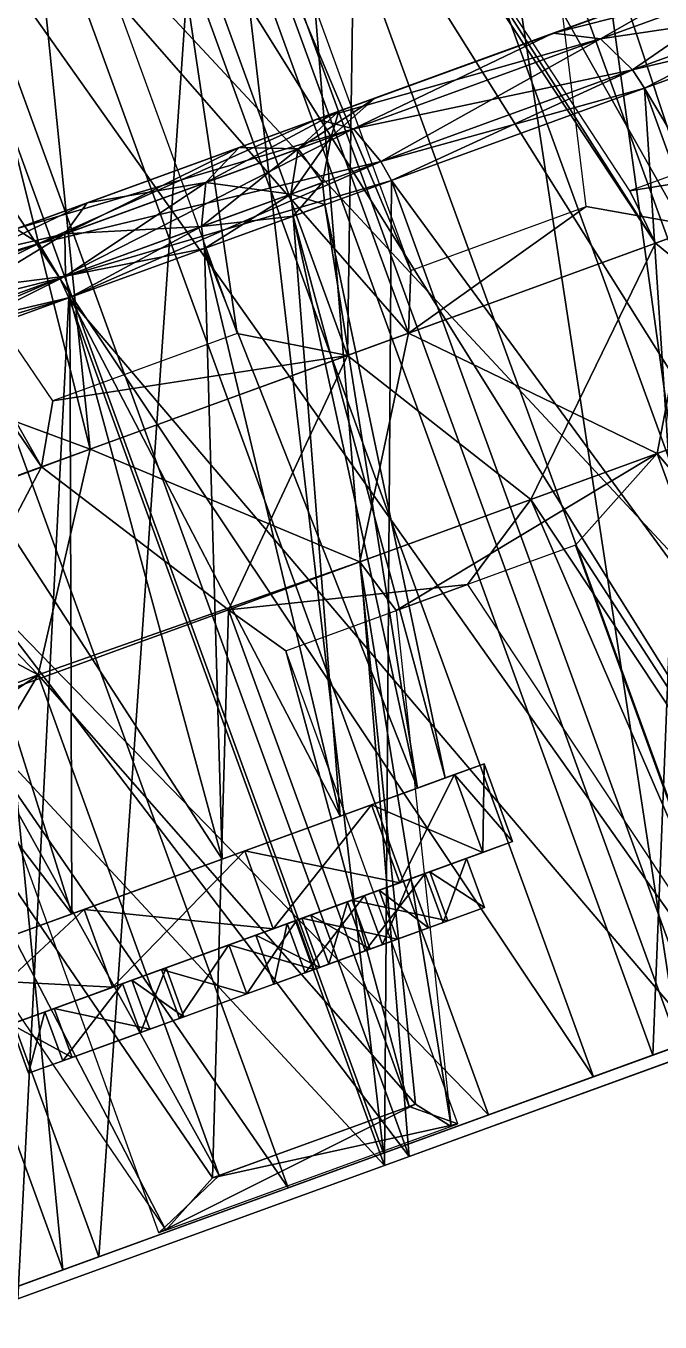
# Model space of a CAD drawing. Extents: x -226 to 261, y -163 to 113.
# Drawn here: x -99.11 to -79.97, y -139.92 to -100.81 of the extents above; entities that cross this region are included whole.
import ezdxf

# ---------------------------------------------------------------- set-up
doc = ezdxf.new("R2010")
doc.units = 0
doc.header["$MEASUREMENT"] = 0
doc.layers.get('0').update_dxf_attribs({"linetype": 'CONTINUOUS'})

msp = doc.modelspace()

# ---------------------------------------------------------------- linework, layer by layer
for points in [[(-82.9214, -90.288, -121.203), (-69.0666, -85.2453, -110.789), (-55.3858, -122.833, -110.789)], [(-113.16, -101.294, -100), (-148.847, -114.283, -72.5636), (-77.4725, -88.3048, -72.5636)], [(-135.35, -109.37, -27.7164), (-77.4725, -88.3048, -72.5636), (-148.847, -114.283, -72.5636)], [(-90.9695, -93.2173, -27.7164), (-77.4725, -88.3048, -72.5636), (-135.35, -109.37, -27.7164)], [(-90.9696, -93.2173, -92.2836), (-113.16, -101.294, -100), (-77.4725, -88.3048, -72.5636)], [(-77.4725, -88.3048, -47.4364), (-82.8229, -90.2522, -36.3859), (-69.0184, -128.18, -36.3859)], [(-82.8229, -90.2522, -83.6142), (-77.4725, -88.3048, -72.5636), (-63.668, -126.232, -72.5636)], [(-81.3761, -89.7256, -81.3539), (-63.5848, -125.817, -71.8722), (-77.2656, -88.2296, -71.8722)], [(-78.4721, -88.6686, -1.5309), (-93.8743, -94.2746, 6.0307), (-80.1935, -131.862, 6.0307)], [(-80.7435, -90.6227, -123.607), (-75.5674, -88.7388, -120.41), (-70.1123, -103.727, -120.41)], [(-78.4721, -88.6686, -1.5309), (-80.1935, -131.862, 6.0307), (-64.7913, -126.256, -1.5309)], [(-79.8901, -89.1848, -41.3851), (-71.8703, -128.833, -32.856), (-85.5511, -91.2452, -32.856)], [(-77.19, -89.3294, 2.0535), (-81.04, -89.6671, -0.3897), (-75.8439, -103.943, -0.3897)], [(-87.6526, -92.0101, -89.3804), (-67.6953, -127.313, -81.3539), (-81.3761, -89.7256, -81.3539)], [(-81.3761, -89.7256, -81.3539), (-67.6953, -127.313, -81.3539), (-63.5848, -125.817, -71.8722)], [(-98.8368, -96.0808, -127.446), (-82.9214, -90.288, -121.203), (-69.2406, -127.876, -121.203)], [(-90.9696, -93.2173, -92.2836), (-82.8229, -90.2522, -83.6142), (-69.0184, -128.18, -83.6141)], [(-82.8229, -90.2522, -36.3859), (-90.9695, -93.2173, -27.7164), (-77.1651, -131.145, -27.7164)], [(-82.9214, -90.288, -121.203), (-55.3858, -122.833, -110.789), (-69.2406, -127.876, -121.203)], [(-69.0184, -128.18, -36.3859), (-82.8229, -90.2522, -36.3859), (-77.1651, -131.145, -27.7164)], [(-69.0184, -128.18, -83.6141), (-82.8229, -90.2522, -83.6142), (-63.668, -126.232, -72.5636)], [(-80.7435, -90.6227, -123.607), (-78.7493, -106.871, -125.396), (-84.0919, -90.7779, -120.775)], [(-78.7493, -106.871, -125.396), (-80.7435, -90.6227, -123.607), (-70.1123, -103.727, -120.41)], [(-78.7493, -106.871, -125.396), (-82.2009, -106.257, -122.395), (-84.0919, -90.7779, -120.775)], [(-85.5511, -91.2452, -32.856), (-79.4127, -131.578, -26.1768), (-93.0935, -93.9904, -26.1768)], [(-85.5511, -91.2452, -32.856), (-71.8703, -128.833, -32.856), (-79.4127, -131.578, -26.1768)], [(-95.6674, -94.9272, -95.4046), (-73.9718, -129.598, -89.3804), (-87.6526, -92.0101, -89.3804)], [(-87.6526, -92.0101, -89.3804), (-73.9718, -129.598, -89.3804), (-67.6953, -127.313, -81.3539)], [(-80.1128, -107.367, 6.6255), (-80.8878, -105.779, 2.3531), (-89.4396, -92.7243, 3.8562)], [(-89.1508, -93.6827, 8.1207), (-80.1128, -107.367, 6.6255), (-89.4396, -92.7243, 3.8562)], [(-113.16, -101.294, -20), (-90.9695, -93.2173, -27.7164), (-135.35, -109.37, -27.7164)], [(-101.354, -96.9968, -22.0226), (-90.9695, -93.2173, -27.7164), (-113.16, -101.294, -20)], [(-101.354, -96.9968, -97.9774), (-113.16, -101.294, -100), (-90.9696, -93.2173, -92.2836)], [(-90.9695, -93.2173, -27.7164), (-101.354, -96.9968, -22.0226), (-87.5492, -134.924, -22.0226)], [(-101.354, -96.9968, -97.9774), (-90.9696, -93.2173, -92.2836), (-77.1651, -131.145, -92.2836)], [(-77.1651, -131.145, -92.2836), (-90.9696, -93.2173, -92.2836), (-69.0184, -128.18, -83.6141)], [(-77.1651, -131.145, -27.7164), (-90.9695, -93.2173, -27.7164), (-87.5492, -134.924, -22.0226)], [(-89.1508, -93.6827, 8.1207), (-94.8631, -95.7618, 10.0023), (-89.4079, -110.75, 10.0023)], [(-80.1128, -107.367, 6.6255), (-89.1508, -93.6827, 8.1207), (-89.4079, -110.75, 10.0023)], [(-93.0935, -93.9904, -26.1768), (-88.3226, -134.821, -21.8025), (-102.003, -97.2334, -21.8025)], [(-93.0935, -93.9904, -26.1768), (-79.4127, -131.578, -26.1768), (-88.3226, -134.821, -21.8025)], [(-93.0223, -95.0919, -128.857), (-92.6929, -93.9085, -124.51), (-87.4968, -108.185, -124.51)], [(-93.8743, -94.2746, 6.0307), (-110.591, -100.359, 9.0925), (-96.91, -137.947, 9.0925)], [(-93.8743, -94.2746, 6.0307), (-96.91, -137.947, 9.0925), (-80.1935, -131.862, 6.0307)], [(-104.874, -98.2782, -99.0161), (-81.9865, -132.515, -95.4047), (-95.6674, -94.9272, -95.4046)], [(-95.6674, -94.9272, -95.4046), (-81.9865, -132.515, -95.4047), (-73.9718, -129.598, -89.3804)], [(-98.8307, -97.2059, -130.371), (-93.0223, -95.0919, -128.857), (-87.5671, -110.08, -128.857)], [(-87.5671, -110.08, -128.857), (-93.0223, -95.0919, -128.857), (-87.4968, -108.185, -124.51)], [(-94.8631, -95.7618, 10.0023), (-97.9361, -95.8168, 6.6475), (-92.74, -110.093, 6.6476)], [(-89.4079, -110.75, 10.0023), (-94.8631, -95.7618, 10.0023), (-92.74, -110.093, 6.6476)], [(-115.728, -102.229, -129.093), (-98.8368, -96.0808, -127.446), (-85.156, -133.669, -127.446)], [(-115.728, -102.229, -129.093), (-104.874, -98.2782, -99.0161), (-98.8368, -96.0808, -127.446)], [(-98.8368, -96.0808, -127.446), (-69.2406, -127.876, -121.203), (-85.156, -133.669, -127.446)], [(-113.16, -101.294, -100), (-101.354, -96.9968, -97.9774), (-87.5492, -134.924, -97.9774)], [(-102.003, -97.2334, -21.8025), (-97.9928, -138.341, -20.0313), (-111.674, -100.753, -20.0313)], [(-102.003, -97.2334, -21.8025), (-88.3226, -134.821, -21.8025), (-97.9928, -138.341, -20.0313)], [(-87.5492, -134.924, -22.0226), (-101.354, -96.9968, -22.0226), (-99.3551, -139.221, -20)], [(-87.5492, -134.924, -97.9774), (-101.354, -96.9968, -97.9774), (-77.1651, -131.145, -92.2836)], [(-97.1686, -113.575, -131.06), (-99.7229, -112.635, -127.397), (-101.319, -97.048, -126.817)], [(-98.8307, -97.2059, -130.371), (-97.1686, -113.575, -131.06), (-101.319, -97.048, -126.817)], [(-97.1686, -113.575, -131.06), (-98.8307, -97.2059, -130.371), (-87.5671, -110.08, -128.857)], [(-114.646, -101.835, -99.9687), (-91.1933, -135.866, -99.0161), (-104.874, -98.2782, -99.0161)], [(-104.874, -98.2782, -99.0161), (-91.1933, -135.866, -99.0161), (-81.9865, -132.515, -95.4047)], [(-76.8502, -98.7201, -60), (-78.5139, -99.3256, -49.0038), (-89.6679, -103.385, -52.9225)], [(-88.5963, -102.995, -60), (-76.8502, -98.7201, -60), (-89.6679, -103.385, -52.9225)], [(-78.5139, -99.3256, -70.9962), (-76.8502, -98.7201, -60), (-88.5963, -102.995, -60)], [(-107.931, -100.518, 12.2204), (-98.6441, -114.112, 11.8545), (-107.112, -99.1566, 8.2004)], [(-98.6441, -114.112, 11.8545), (-98.2996, -112.116, 7.7594), (-107.112, -99.1566, 8.2004)], [(-78.5139, -99.3256, -49.0038), (-83.1951, -101.029, -39.3376), (-92.676, -104.48, -46.7169)], [(-89.6679, -103.385, -52.9225), (-78.5139, -99.3256, -49.0038), (-92.676, -104.48, -46.7169)], [(-89.6679, -103.385, -67.0775), (-78.5139, -99.3256, -70.9962), (-88.5963, -102.995, -60)], [(-83.1951, -101.029, -80.6624), (-78.5139, -99.3256, -70.9962), (-89.6679, -103.385, -67.0775)], [(-78.5139, -99.3256, -49.0038), (-76.878, -99.4199, -48.507), (-83.1951, -101.029, -39.3376)], [(-83.1951, -101.029, -80.6624), (-81.7713, -101.201, -81.5981), (-78.5139, -99.3256, -70.9962)], [(-81.7713, -101.201, -81.5981), (-76.8779, -99.42, -71.493), (-78.5139, -99.3256, -70.9962)], [(-76.878, -99.4199, -48.507), (-81.7713, -101.201, -38.402), (-83.1951, -101.029, -39.3376)], [(-76.878, -99.4199, -48.507), (-75.8101, -100.312, -48.2765), (-81.7713, -101.201, -38.402)], [(-81.7713, -101.201, -81.5981), (-80.8019, -102.129, -82.0322), (-76.8779, -99.42, -71.493)], [(-80.8019, -102.129, -82.0322), (-75.8101, -100.312, -71.7236), (-76.8779, -99.42, -71.493)], [(-110.591, -100.359, 9.0925), (-113.802, -144.095, 7.4458), (-96.91, -137.947, 9.0925)], [(-75.8101, -100.312, -48.2765), (-80.8019, -102.129, -37.9679), (-81.7713, -101.201, -38.402)], [(-75.8101, -100.312, -48.2765), (-75.428, -100.863, -48.2201), (-80.8019, -102.129, -37.9679)], [(-80.8019, -102.129, -82.0322), (-80.4438, -102.689, -82.1383), (-75.8101, -100.312, -71.7236)], [(-80.4438, -102.689, -82.1383), (-75.428, -100.863, -71.7799), (-75.8101, -100.312, -71.7236)], [(-111.674, -100.753, -20.0313), (-97.9928, -138.341, -20.0313), (-107.764, -141.897, -20.9839)], [(-108.425, -117.66, 12.3138), (-98.6441, -114.112, 11.8545), (-107.931, -100.518, 12.2204)], [(-75.428, -100.863, -48.2201), (-80.4438, -102.688, -37.8617), (-80.8019, -102.129, -37.9679)], [(-75.428, -100.863, -48.2201), (-65.8988, -127.044, -48.2201), (-80.4438, -102.688, -37.8617)], [(-80.4438, -102.689, -82.1383), (-70.9146, -128.87, -82.1383), (-75.428, -100.863, -71.7799)], [(-99.3551, -139.221, -100), (-113.16, -101.294, -100), (-87.5492, -134.924, -97.9774)], [(-83.1951, -101.029, -39.3376), (-90.3231, -103.624, -31.7521), (-97.2574, -106.148, -41.8415)], [(-92.676, -104.48, -46.7169), (-83.1951, -101.029, -39.3376), (-97.2574, -106.148, -41.8415)], [(-92.676, -104.48, -73.2831), (-83.1951, -101.029, -80.6624), (-89.6679, -103.385, -67.0775)], [(-90.3231, -103.624, -88.2479), (-83.1951, -101.029, -80.6624), (-92.676, -104.48, -73.2831)], [(-83.1951, -101.029, -39.3376), (-81.7713, -101.201, -38.402), (-90.3231, -103.624, -31.7521)], [(-90.3231, -103.624, -88.2479), (-89.2222, -103.913, -89.5272), (-83.1951, -101.029, -80.6624)], [(-81.7713, -101.201, -38.402), (-89.2222, -103.913, -30.4728), (-90.3231, -103.624, -31.7521)], [(-89.2222, -103.913, -89.5272), (-81.7713, -101.201, -81.5981), (-83.1951, -101.029, -80.6624)], [(-81.7713, -101.201, -38.402), (-80.8019, -102.129, -37.9679), (-89.2222, -103.913, -30.4728)], [(-89.2222, -103.913, -89.5272), (-88.4026, -104.896, -90.1207), (-81.7713, -101.201, -81.5981)], [(-88.4026, -104.896, -90.1207), (-80.8019, -102.129, -82.0322), (-81.7713, -101.201, -81.5981)], [(-114.646, -101.835, -99.9687), (-100.965, -139.422, -99.9687), (-91.1933, -135.866, -99.0161)], [(-115.728, -102.229, -129.093), (-85.156, -133.669, -127.446), (-102.048, -139.817, -129.093)], [(-80.8019, -102.129, -37.9679), (-88.4026, -104.896, -29.8793), (-89.2222, -103.913, -30.4728)], [(-80.8019, -102.129, -37.9679), (-80.4438, -102.688, -37.8617), (-88.4026, -104.896, -29.8793)], [(-88.4026, -104.896, -90.1207), (-88.0812, -105.468, -90.2657), (-80.8019, -102.129, -82.0322)], [(-88.0812, -105.468, -90.2657), (-80.4438, -102.689, -82.1383), (-80.8019, -102.129, -82.0322)], [(-80.4438, -102.688, -37.8617), (-88.0812, -105.468, -29.7342), (-88.4026, -104.896, -29.8793)], [(-80.4438, -102.688, -37.8617), (-70.9146, -128.87, -37.8617), (-88.0812, -105.468, -29.7342)], [(-88.0812, -105.468, -90.2657), (-78.552, -131.65, -90.2657), (-80.4438, -102.689, -82.1383)], [(-65.8988, -127.044, -48.2201), (-70.9146, -128.87, -37.8617), (-80.4438, -102.688, -37.8617)], [(-78.552, -131.65, -90.2657), (-70.9146, -128.87, -82.1383), (-80.4438, -102.689, -82.1383)], [(-88.5963, -102.995, -60), (-89.6679, -103.385, -52.9225), (-90.8902, -104.52, -53.4298)], [(-89.8952, -104.158, -60), (-88.5963, -102.995, -60), (-90.8902, -104.52, -53.4298)], [(-89.6679, -103.385, -67.0775), (-88.5963, -102.995, -60), (-89.8952, -104.158, -60)], [(-90.3231, -103.624, -31.7521), (-99.4064, -106.93, -26.7705), (-103.089, -108.27, -38.6404)], [(-97.2574, -106.148, -41.8415), (-90.3231, -103.624, -31.7521), (-103.089, -108.27, -38.6404)], [(-90.3231, -103.624, -31.7521), (-89.2222, -103.913, -30.4728), (-99.4064, -106.93, -26.7705)], [(-99.4063, -106.93, -93.2295), (-90.3231, -103.624, -88.2479), (-97.2574, -106.148, -78.1585)], [(-99.4063, -106.93, -93.2295), (-98.7178, -107.369, -94.7345), (-90.3231, -103.624, -88.2479)], [(-98.7178, -107.369, -94.7345), (-89.2222, -103.913, -89.5272), (-90.3231, -103.624, -88.2479)], [(-97.2574, -106.148, -78.1585), (-90.3231, -103.624, -88.2479), (-92.676, -104.48, -73.2831)], [(-89.6679, -103.385, -52.9225), (-92.676, -104.48, -46.7169), (-93.6816, -105.536, -47.6722)], [(-90.8902, -104.52, -53.4298), (-89.6679, -103.385, -52.9225), (-93.6816, -105.536, -47.6722)], [(-92.676, -104.48, -73.2831), (-89.6679, -103.385, -67.0775), (-90.8902, -104.52, -66.5702)], [(-90.8902, -104.52, -66.5702), (-89.6679, -103.385, -67.0775), (-89.8952, -104.158, -60)], [(-89.2222, -103.913, -30.4728), (-98.7178, -107.369, -25.2655), (-99.4064, -106.93, -26.7705)], [(-89.2222, -103.913, -30.4728), (-88.4026, -104.896, -29.8793), (-98.7178, -107.369, -25.2655)], [(-98.7178, -107.369, -94.7345), (-98.0895, -108.421, -95.4327), (-89.2222, -103.913, -89.5272)], [(-98.0895, -108.421, -95.4327), (-88.4026, -104.896, -90.1207), (-89.2222, -103.913, -89.5272)], [(-71.7348, -104.317, 2.0535), (-75.8439, -103.943, -0.3897), (-80.8878, -105.779, 2.3531)], [(-89.8952, -104.158, -60), (-90.8902, -104.52, -53.4298), (-91.1198, -105.885, -53.6551)], [(-90.1589, -105.535, -60), (-89.8952, -104.158, -60), (-91.1198, -105.885, -53.6551)], [(-90.8902, -104.52, -66.5702), (-89.8952, -104.158, -60), (-90.1589, -105.535, -60)], [(-80.1128, -107.367, 6.6255), (-71.7348, -104.317, 2.0535), (-80.8878, -105.779, 2.3531)], [(-74.7589, -111.783, 5.0103), (-71.7348, -104.317, 2.0535), (-80.1128, -107.367, 6.6255)], [(-92.676, -104.48, -46.7169), (-97.2574, -106.148, -41.8415), (-97.9334, -107.084, -43.1476)], [(-93.6816, -105.536, -47.6722), (-92.676, -104.48, -46.7169), (-97.9334, -107.084, -43.1476)], [(-97.2574, -106.148, -78.1585), (-92.676, -104.48, -73.2831), (-93.6816, -105.536, -72.3278)], [(-90.8902, -104.52, -53.4298), (-93.6816, -105.536, -47.6722), (-93.8151, -106.865, -48.0965)], [(-91.1198, -105.885, -53.6551), (-90.8902, -104.52, -53.4298), (-93.8151, -106.865, -48.0965)], [(-93.6816, -105.536, -72.3278), (-92.676, -104.48, -73.2831), (-90.8902, -104.52, -66.5702)], [(-93.6816, -105.536, -72.3278), (-90.8902, -104.52, -66.5702), (-91.1198, -105.884, -66.3449)], [(-91.1198, -105.884, -66.3449), (-90.8902, -104.52, -66.5702), (-90.1589, -105.535, -60)], [(-88.4026, -104.896, -29.8793), (-98.0895, -108.421, -24.5672), (-98.7178, -107.369, -25.2655)], [(-88.4026, -104.896, -29.8793), (-88.0812, -105.468, -29.7342), (-98.0895, -108.421, -24.5672)], [(-98.0895, -108.421, -95.4327), (-97.8148, -109.011, -95.6034), (-88.4026, -104.896, -90.1207)], [(-97.8148, -109.011, -95.6034), (-88.0812, -105.468, -90.2657), (-88.4026, -104.896, -90.1207)], [(-88.0812, -105.468, -29.7342), (-97.8148, -109.011, -24.3965), (-98.0895, -108.421, -24.5672)], [(-93.6816, -105.536, -47.6722), (-97.9334, -107.084, -43.1476), (-97.9204, -108.36, -43.7277)], [(-97.9334, -107.083, -76.8524), (-93.6816, -105.536, -72.3278), (-93.8151, -106.865, -71.9035)], [(-97.9334, -107.083, -76.8524), (-97.2574, -106.148, -78.1585), (-93.6816, -105.536, -72.3278)], [(-93.8151, -106.865, -48.0965), (-93.6816, -105.536, -47.6722), (-97.9204, -108.36, -43.7277)], [(-88.0812, -105.468, -29.7342), (-78.5519, -131.65, -29.7343), (-97.8148, -109.011, -24.3965)], [(-97.8148, -109.011, -95.6034), (-88.2856, -135.192, -95.6034), (-88.0812, -105.468, -90.2657)], [(-93.8151, -106.865, -71.9035), (-93.6816, -105.536, -72.3278), (-91.1198, -105.884, -66.3449)], [(-90.1589, -105.535, -60), (-91.1198, -105.885, -53.6551), (-91.0437, -106.547, -53.7062)], [(-91.1198, -105.884, -66.3449), (-90.1589, -105.535, -60), (-90.0905, -106.2, -60)], [(-90.0905, -106.2, -60), (-90.1589, -105.535, -60), (-91.0437, -106.547, -53.7062)], [(-88.2856, -135.192, -95.6034), (-78.552, -131.65, -90.2657), (-88.0812, -105.468, -90.2657)], [(-70.9146, -128.87, -37.8617), (-78.5519, -131.65, -29.7343), (-88.0812, -105.468, -29.7342)], [(-93.8151, -106.865, -71.9035), (-91.1198, -105.884, -66.3449), (-91.0437, -106.547, -66.2938)], [(-91.1198, -105.885, -53.6551), (-93.8151, -106.865, -48.0965), (-93.7171, -107.52, -48.1928)], [(-91.0437, -106.547, -53.7062), (-91.1198, -105.885, -53.6551), (-93.7171, -107.52, -48.1928)], [(-91.0437, -106.547, -66.2938), (-91.1198, -105.884, -66.3449), (-90.0905, -106.2, -60)], [(-97.2574, -106.148, -41.8415), (-103.089, -108.27, -38.6404), (-103.344, -109.053, -40.177)], [(-97.9334, -107.084, -43.1476), (-97.2574, -106.148, -41.8415), (-103.344, -109.053, -40.177)], [(-103.089, -108.27, -81.3596), (-97.2574, -106.148, -78.1585), (-97.9334, -107.083, -76.8524)], [(-103.089, -108.27, -81.3596), (-99.4063, -106.93, -93.2295), (-97.2574, -106.148, -78.1585)], [(-90.0905, -106.2, -60), (-91.0437, -106.547, -53.7062), (-87.2892, -123.803, -54.4899)], [(-91.0437, -106.547, -66.2938), (-90.0905, -106.2, -60), (-86.4544, -123.499, -60)], [(-86.4544, -123.499, -60), (-90.0905, -106.2, -60), (-87.2892, -123.803, -54.4899)], [(-87.5671, -110.08, -128.857), (-87.4968, -108.185, -124.51), (-82.2009, -106.257, -122.395)], [(-78.7493, -106.871, -125.396), (-87.5671, -110.08, -128.857), (-82.2009, -106.257, -122.395)], [(-93.7171, -107.52, -71.8072), (-93.8151, -106.865, -71.9035), (-91.0437, -106.547, -66.2938)], [(-91.0437, -106.547, -53.7062), (-93.7171, -107.52, -48.1928), (-89.6279, -124.654, -49.6687)], [(-93.7171, -107.52, -71.8072), (-91.0437, -106.547, -66.2938), (-87.2892, -123.803, -65.51)], [(-87.2892, -123.803, -54.4899), (-91.0437, -106.547, -53.7062), (-89.6279, -124.654, -49.6687)], [(-87.2892, -123.803, -65.51), (-91.0437, -106.547, -66.2938), (-86.4544, -123.499, -60)], [(-99.4064, -106.93, -26.7705), (-98.7178, -107.369, -25.2655), (-109.739, -110.691, -25)], [(-109.518, -111.3, -96.5849), (-98.7178, -107.369, -94.7345), (-99.4063, -106.93, -93.2295)], [(-103.344, -109.053, -79.823), (-97.9334, -107.083, -76.8524), (-97.9204, -108.36, -76.2723)], [(-103.344, -109.053, -79.823), (-103.089, -108.27, -81.3596), (-97.9334, -107.083, -76.8524)], [(-97.9334, -107.084, -43.1476), (-103.344, -109.053, -40.177), (-103.144, -110.261, -40.8595)], [(-97.9204, -108.36, -43.7277), (-97.9334, -107.084, -43.1476), (-103.144, -110.261, -40.8595)], [(-97.9204, -108.36, -76.2723), (-97.9334, -107.083, -76.8524), (-93.8151, -106.865, -71.9035)], [(-93.8151, -106.865, -48.0965), (-97.9204, -108.36, -43.7277), (-97.7892, -109.002, -43.8594)], [(-97.9204, -108.36, -76.2723), (-93.8151, -106.865, -71.9035), (-93.7171, -107.52, -71.8072)], [(-93.7171, -107.52, -48.1928), (-93.8151, -106.865, -48.0965), (-97.7892, -109.002, -43.8594)], [(-80.0577, -113.712, -126.888), (-87.5671, -110.08, -128.857), (-78.7493, -106.871, -125.396)], [(-71.1816, -110.481, -122.414), (-80.0577, -113.712, -126.888), (-78.7493, -106.871, -125.396)], [(-98.7178, -107.369, -25.2655), (-109.518, -111.3, -23.4151), (-109.739, -110.691, -25)], [(-98.7178, -107.369, -25.2655), (-98.0895, -108.421, -24.5672), (-109.518, -111.3, -23.4151)], [(-109.518, -111.3, -96.5849), (-109.106, -112.431, -97.3202), (-98.7178, -107.369, -94.7345)], [(-109.106, -112.431, -97.3202), (-98.0895, -108.421, -95.4327), (-98.7178, -107.369, -94.7345)], [(-97.7892, -109.002, -76.1406), (-97.9204, -108.36, -76.2723), (-93.7171, -107.52, -71.8072)], [(-93.7171, -107.52, -48.1928), (-97.7892, -109.002, -43.8594), (-93.1907, -125.951, -45.8772)], [(-97.7892, -109.002, -76.1406), (-93.7171, -107.52, -71.8072), (-89.6279, -124.654, -70.3313)], [(-89.6279, -124.654, -49.6687), (-93.7171, -107.52, -48.1928), (-93.1907, -125.951, -45.8772)], [(-89.6279, -124.654, -70.3313), (-93.7171, -107.52, -71.8072), (-87.2892, -123.803, -65.51)], [(-83.8708, -115.1, 8.9231), (-80.1128, -107.367, 6.6255), (-89.4079, -110.75, 10.0023)], [(-83.8708, -115.1, 8.9231), (-74.7589, -111.783, 5.0103), (-80.1128, -107.367, 6.6255)], [(-98.0895, -108.421, -24.5672), (-109.106, -112.431, -22.6798), (-109.518, -111.3, -23.4151)], [(-98.0895, -108.421, -24.5672), (-97.8148, -109.011, -24.3965), (-109.106, -112.431, -22.6798)], [(-109.106, -112.431, -97.3202), (-108.884, -113.04, -97.5), (-98.0895, -108.421, -95.4327)], [(-108.884, -113.04, -97.5), (-97.8148, -109.011, -95.6034), (-98.0895, -108.421, -95.4327)], [(-103.144, -110.261, -79.1405), (-103.344, -109.053, -79.823), (-97.9204, -108.36, -76.2723)], [(-97.9204, -108.36, -43.7277), (-103.144, -110.261, -40.8595), (-102.97, -110.887, -41.0144)], [(-103.144, -110.261, -79.1405), (-97.9204, -108.36, -76.2723), (-97.7892, -109.002, -76.1406)], [(-97.7892, -109.002, -43.8594), (-97.9204, -108.36, -43.7277), (-102.97, -110.887, -41.0144)], [(-97.8148, -109.011, -24.3965), (-108.884, -113.04, -22.5), (-109.106, -112.431, -22.6798)], [(-97.8148, -109.011, -24.3965), (-88.2856, -135.192, -24.3965), (-108.884, -113.04, -22.5)], [(-108.884, -113.04, -97.5), (-99.3551, -139.221, -97.5), (-97.8148, -109.011, -95.6034)], [(-102.97, -110.887, -78.9856), (-103.144, -110.261, -79.1405), (-97.7892, -109.002, -76.1406)], [(-97.7892, -109.002, -43.8594), (-102.97, -110.887, -41.0144), (-97.7212, -127.6, -43.3884)], [(-102.97, -110.887, -78.9856), (-97.7892, -109.002, -76.1406), (-93.1907, -125.951, -74.1228)], [(-99.3551, -139.221, -97.5), (-88.2856, -135.192, -95.6034), (-97.8148, -109.011, -95.6034)], [(-78.5519, -131.65, -29.7343), (-88.2856, -135.192, -24.3965), (-97.8148, -109.011, -24.3965)], [(-93.1907, -125.951, -45.8772), (-97.7892, -109.002, -43.8594), (-97.7212, -127.6, -43.3884)], [(-93.1907, -125.951, -74.1228), (-97.7892, -109.002, -76.1406), (-89.6279, -124.654, -70.3313)], [(-89.4079, -110.75, 10.0023), (-92.74, -110.093, 6.6476), (-98.2996, -112.116, 7.7594)], [(-89.0376, -116.98, -129.841), (-97.1686, -113.575, -131.06), (-87.5671, -110.08, -128.857)], [(-80.0577, -113.712, -126.888), (-89.0376, -116.98, -129.841), (-87.5671, -110.08, -128.857)], [(-71.1816, -110.481, -122.414), (-69.1271, -126.707, -124.331), (-80.0577, -113.712, -126.888)], [(-108.884, -113.04, -80), (-102.97, -110.887, -78.9856), (-97.7212, -127.6, -76.6116)], [(-97.7212, -127.6, -43.3884), (-102.97, -110.887, -41.0144), (-102.899, -129.485, -42.5)], [(-97.7212, -127.6, -76.6116), (-102.97, -110.887, -78.9856), (-93.1907, -125.951, -74.1228)], [(-98.6441, -114.112, 11.8545), (-89.4079, -110.75, 10.0023), (-98.2996, -112.116, 7.7594)], [(-93.0001, -118.423, 11.2997), (-89.4079, -110.75, 10.0023), (-98.6441, -114.112, 11.8545)], [(-93.0001, -118.423, 11.2997), (-83.8708, -115.1, 8.9231), (-89.4079, -110.75, 10.0023)], [(-83.8708, -115.1, 8.9231), (-74.7866, -128.767, 7.5633), (-74.7589, -111.783, 5.0103)], [(-97.1686, -113.575, -131.06), (-105.671, -116.712, -131.715), (-99.7229, -112.635, -127.397)], [(-88.2856, -135.192, -24.3965), (-99.3551, -139.221, -22.5), (-108.884, -113.04, -22.5)], [(-102.899, -129.485, -77.5), (-108.884, -113.04, -80), (-97.7212, -127.6, -76.6116)], [(-98.7407, -120.387, -131.598), (-105.671, -116.712, -131.715), (-97.1686, -113.575, -131.06)], [(-89.0376, -116.98, -129.841), (-98.7407, -120.387, -131.598), (-97.1686, -113.575, -131.06)], [(-89.0376, -116.98, -129.841), (-80.0577, -113.712, -126.888), (-87.9329, -118.448, -125.659)], [(-80.0577, -113.712, -126.888), (-82.5273, -116.48, -123.884), (-87.9329, -118.448, -125.659)], [(-80.0577, -113.712, -126.888), (-74.6025, -128.7, -126.888), (-82.5273, -116.48, -123.884)], [(-69.1271, -126.707, -124.331), (-74.6025, -128.7, -126.888), (-80.0577, -113.712, -126.888)], [(-108.425, -117.66, 12.3138), (-102.774, -121.98, 12.3322), (-98.6441, -114.112, 11.8545)], [(-102.774, -121.98, 12.3322), (-93.0001, -118.423, 11.2997), (-98.6441, -114.112, 11.8545)], [(-105.671, -116.712, -131.715), (-98.7407, -120.387, -131.598), (-104.531, -114.384, -127.914)], [(-98.7407, -120.387, -131.598), (-100.264, -122.936, -127.705), (-104.531, -114.384, -127.914)], [(-83.8708, -115.1, 8.9231), (-93.0001, -118.423, 11.2997), (-85.783, -117.665, 5.5988)], [(-83.8708, -115.1, 8.9231), (-85.783, -117.665, 5.5988), (-77.1307, -130.684, 4.3865)], [(-74.7866, -128.767, 7.5633), (-83.8708, -115.1, 8.9231), (-77.1307, -130.684, 4.3865)], [(-74.6025, -128.7, -126.888), (-77.3312, -130.757, -123.884), (-82.5273, -116.48, -123.884)], [(-105.671, -116.712, -131.715), (-98.7407, -120.387, -131.598), (-107.313, -123.632, -131.792)], [(-98.7407, -120.387, -131.598), (-105.671, -116.712, -131.715), (-100.264, -122.936, -127.705)], [(-89.0376, -116.98, -129.841), (-87.3509, -133.34, -130.667), (-98.7407, -120.387, -131.598)], [(-89.0376, -116.98, -129.841), (-87.9329, -118.448, -125.659), (-86.2829, -134.015, -126.533)], [(-87.3509, -133.34, -130.667), (-89.0376, -116.98, -129.841), (-86.2829, -134.015, -126.533)], [(-93.0001, -118.423, 11.2997), (-91.2699, -119.663, 7.0617), (-85.783, -117.665, 5.5988)], [(-102.774, -121.98, 12.3322), (-93.4769, -135.57, 12.1046), (-93.0001, -118.423, 11.2997)], [(-93.4769, -135.57, 12.1046), (-87.5449, -133.411, 11.2997), (-93.0001, -118.423, 11.2997)], [(-93.0001, -118.423, 11.2997), (-87.5449, -133.411, 11.2997), (-91.2699, -119.663, 7.0617)], [(-87.5449, -133.411, 11.2997), (-86.0738, -133.939, 7.0617), (-91.2699, -119.663, 7.0617)], [(-107.313, -123.632, -131.792), (-98.7407, -120.387, -131.598), (-105.161, -124.718, -127.917)], [(-98.7407, -120.387, -131.598), (-100.264, -122.936, -127.705), (-105.161, -124.718, -127.917)], [(-98.7407, -120.387, -131.598), (-93.2816, -135.499, -131.506), (-100.264, -122.936, -127.705)], [(-87.3509, -133.34, -130.667), (-93.2816, -135.499, -131.506), (-98.7407, -120.387, -131.598)], [(-102.774, -121.98, 12.3322), (-103.725, -124.196, 8.4577), (-94.8896, -137.147, 8.3144)], [(-93.4769, -135.57, 12.1046), (-102.774, -121.98, 12.3322), (-94.8896, -137.147, 8.3144)], [(-93.2816, -135.499, -131.506), (-95.104, -137.225, -127.782), (-100.264, -122.936, -127.705)], [(-87.2892, -123.803, -65.51), (-86.4544, -123.499, -60), (-85.2838, -123.073, -60)], [(-86.1776, -123.399, -65.9006), (-87.2892, -123.803, -65.51), (-85.2838, -123.073, -60)], [(-85.2838, -123.073, -60), (-86.4544, -123.499, -60), (-86.1776, -123.399, -54.0994)], [(-85.2838, -123.073, -60), (-86.1776, -123.399, -54.0994), (-85.3225, -125.748, -54.0994)], [(-86.1776, -123.399, -65.9006), (-85.2838, -123.073, -60), (-84.4287, -125.422, -60)], [(-84.4287, -125.422, -60), (-85.2838, -123.073, -60), (-85.3225, -125.748, -54.0994)], [(-89.6279, -124.654, -70.3313), (-87.2892, -123.803, -65.51), (-86.1776, -123.399, -65.9006)], [(-88.6831, -124.31, -71.0667), (-89.6279, -124.654, -70.3313), (-86.1776, -123.399, -65.9006)], [(-86.1776, -123.399, -54.0994), (-88.6831, -124.31, -48.9333), (-87.8281, -126.66, -48.9333)], [(-86.1776, -123.399, -54.0994), (-87.2892, -123.803, -54.4899), (-88.6831, -124.31, -48.9333)], [(-88.6831, -124.31, -71.0667), (-86.1776, -123.399, -65.9006), (-85.3225, -125.748, -65.9006)], [(-85.3225, -125.748, -54.0994), (-86.1776, -123.399, -54.0994), (-87.8281, -126.66, -48.9333)], [(-86.4544, -123.499, -60), (-87.2892, -123.803, -54.4899), (-86.1776, -123.399, -54.0994)], [(-85.3225, -125.748, -65.9006), (-86.1776, -123.399, -65.9006), (-84.4287, -125.422, -60)], [(-87.2892, -123.803, -54.4899), (-89.6279, -124.654, -49.6687), (-88.6831, -124.31, -48.9333)], [(-93.1907, -125.951, -74.1228), (-89.6279, -124.654, -70.3313), (-88.6831, -124.31, -71.0667)], [(-92.4997, -125.7, -75.1282), (-93.1907, -125.951, -74.1228), (-88.6831, -124.31, -71.0667)], [(-88.6831, -124.31, -48.9333), (-92.4997, -125.7, -44.8718), (-91.6446, -128.049, -44.8718)], [(-88.6831, -124.31, -48.9333), (-89.6279, -124.654, -49.6687), (-92.4997, -125.7, -44.8718)], [(-92.4997, -125.7, -75.1282), (-88.6831, -124.31, -71.0667), (-87.8281, -126.66, -71.0667)], [(-87.8281, -126.66, -48.9333), (-88.6831, -124.31, -48.9333), (-91.6446, -128.049, -44.8718)], [(-87.8281, -126.66, -71.0667), (-88.6831, -124.31, -71.0667), (-85.3225, -125.748, -65.9006)], [(-89.6279, -124.654, -49.6687), (-93.1907, -125.951, -45.8772), (-92.4997, -125.7, -44.8718)], [(-84.4287, -125.422, -60), (-85.3225, -125.748, -54.0994), (-102.066, -131.842, -60.0062)], [(-85.3225, -125.748, -65.9006), (-84.4287, -125.422, -60), (-102.066, -131.842, -60.0062)], [(-85.3225, -125.748, -54.0994), (-87.8281, -126.66, -48.9333), (-102.066, -131.842, -60.0062)], [(-87.8281, -126.66, -71.0667), (-85.3225, -125.748, -65.9006), (-102.066, -131.842, -60.0062)], [(-97.7212, -127.6, -76.6116), (-93.1907, -125.951, -74.1228), (-92.4997, -125.7, -75.1282)], [(-97.3543, -127.466, -77.7945), (-97.7212, -127.6, -76.6116), (-92.4997, -125.7, -75.1282)], [(-92.4997, -125.7, -44.8718), (-97.3543, -127.467, -42.2055), (-96.4992, -129.816, -42.2055)], [(-92.4997, -125.7, -44.8718), (-93.1907, -125.951, -45.8772), (-97.3543, -127.467, -42.2055)], [(-97.3543, -127.466, -77.7945), (-92.4997, -125.7, -75.1282), (-91.6446, -128.049, -75.1282)], [(-91.6446, -128.049, -44.8718), (-92.4997, -125.7, -44.8718), (-96.4992, -129.816, -42.2055)], [(-91.6446, -128.049, -75.1282), (-92.4997, -125.7, -75.1282), (-87.8281, -126.66, -71.0667)], [(-87.0598, -126.38, -59.6026), (-85.8149, -125.927, -57.4825), (-86.5212, -127.86, -59.6026)], [(-85.8149, -125.927, -57.4825), (-86.9178, -126.328, -55.2752), (-85.2763, -127.407, -57.4825)], [(-85.8149, -125.927, -57.4825), (-85.2763, -127.407, -57.4825), (-86.5212, -127.86, -59.6026)], [(-93.1907, -125.951, -45.8772), (-97.7212, -127.6, -43.3884), (-97.3543, -127.467, -42.2055)], [(-64.7913, -126.256, -1.5309), (-80.1935, -131.862, 6.0307), (-88.3226, -134.821, -21.8025)], [(-64.7913, -126.256, -1.5309), (-88.3226, -134.821, -21.8025), (-79.4127, -131.578, -26.1768)], [(-87.8281, -126.66, -48.9333), (-91.6446, -128.049, -44.8718), (-102.066, -131.842, -60.0062)], [(-91.6446, -128.049, -75.1282), (-87.8281, -126.66, -71.0667), (-102.066, -131.842, -60.0062)], [(-89.4076, -127.235, -59.5154), (-87.0598, -126.38, -59.6026), (-88.869, -128.714, -59.5154)], [(-86.9178, -126.328, -55.2752), (-89.2656, -127.183, -55.1879), (-86.3792, -127.808, -55.2752)], [(-88.8908, -127.047, -69.7883), (-87.5017, -126.541, -67.7722), (-88.3522, -128.526, -69.7883)], [(-87.0598, -126.38, -59.6026), (-86.5212, -127.86, -59.6026), (-88.869, -128.714, -59.5154)], [(-87.5017, -126.541, -67.7722), (-88.4478, -126.885, -65.4839), (-86.9631, -128.021, -67.7722)], [(-87.5017, -126.541, -67.7722), (-86.9631, -128.021, -67.7722), (-88.3522, -128.526, -69.7883)], [(-86.9178, -126.328, -55.2752), (-86.3792, -127.808, -55.2752), (-85.2763, -127.407, -57.4825)], [(-91.2261, -127.896, -69.5161), (-88.8908, -127.047, -69.7883), (-90.6875, -129.376, -69.5161)], [(-88.4478, -126.885, -65.4839), (-90.7831, -127.735, -65.2117), (-87.9092, -128.365, -65.4839)], [(-88.8908, -127.047, -69.7883), (-88.3522, -128.526, -69.7883), (-90.6875, -129.376, -69.5161)], [(-88.4478, -126.885, -65.4839), (-87.9092, -128.365, -65.4839), (-86.9631, -128.021, -67.7722)], [(-102.899, -129.485, -78.7457), (-97.3543, -127.466, -77.7945), (-96.4992, -129.816, -77.7945)], [(-102.899, -129.485, -77.5), (-97.7212, -127.6, -76.6116), (-97.3543, -127.466, -77.7945)], [(-102.899, -129.485, -78.7457), (-102.899, -129.485, -77.5), (-97.3543, -127.466, -77.7945)], [(-97.3543, -127.467, -42.2055), (-102.899, -129.485, -41.2543), (-102.044, -131.834, -41.2543)], [(-97.3543, -127.467, -42.2055), (-97.7212, -127.6, -43.3884), (-102.899, -129.485, -41.2543)], [(-96.4992, -129.816, -42.2055), (-97.3543, -127.467, -42.2055), (-102.044, -131.834, -41.2543)], [(-96.4992, -129.816, -77.7945), (-97.3543, -127.466, -77.7945), (-91.6446, -128.049, -75.1282)], [(-89.2656, -127.183, -55.1879), (-90.5105, -127.636, -57.308), (-88.727, -128.663, -55.1879)], [(-90.5105, -127.636, -57.308), (-89.4076, -127.235, -59.5154), (-89.9719, -129.116, -57.308)], [(-89.4076, -127.235, -59.5154), (-88.869, -128.714, -59.5154), (-89.9719, -129.116, -57.308)], [(-89.2656, -127.183, -55.1879), (-88.727, -128.663, -55.1879), (-86.3792, -127.808, -55.2752)], [(-87.6241, -128.261, -57.3953), (-86.5212, -127.86, -59.6026), (-85.2763, -127.407, -57.4825)], [(-87.6241, -128.261, -57.3953), (-85.2763, -127.407, -57.4825), (-86.3792, -127.808, -55.2752)], [(-97.7212, -127.6, -43.3884), (-102.899, -129.485, -42.5), (-102.899, -129.485, -41.2543)], [(-90.9491, -127.796, -47.2593), (-92.9836, -128.536, -46.0093), (-90.4105, -129.275, -47.2593)], [(-92.9836, -128.536, -51.0093), (-90.9491, -127.796, -49.7593), (-92.445, -130.016, -51.0093)], [(-90.9491, -127.796, -49.7593), (-90.4105, -129.275, -49.7593), (-92.445, -130.016, -51.0093)], [(-90.7831, -127.735, -65.2117), (-92.1722, -128.241, -67.2278), (-90.2445, -129.215, -65.2117)], [(-90.9491, -127.796, -47.2593), (-90.4105, -129.275, -47.2593), (-90.4105, -129.275, -49.7593)], [(-90.9491, -127.796, -49.7593), (-90.9491, -127.796, -47.2593), (-90.4105, -129.275, -49.7593)], [(-90.7831, -127.735, -65.2117), (-90.2445, -129.215, -65.2117), (-87.9092, -128.365, -65.4839)], [(-90.5105, -127.636, -57.308), (-89.9719, -129.116, -57.308), (-88.727, -128.663, -55.1879)], [(-87.6241, -128.261, -57.3953), (-88.869, -128.714, -59.5154), (-86.5212, -127.86, -59.6026)], [(-87.6241, -128.261, -57.3953), (-86.3792, -127.808, -55.2752), (-88.727, -128.663, -55.1879)], [(-85.156, -133.669, -127.446), (-69.2406, -127.876, -121.203), (-81.9865, -132.515, -95.4047)], [(-69.2406, -127.876, -121.203), (-73.9718, -129.598, -89.3804), (-81.9865, -132.515, -95.4047)], [(-91.6446, -128.049, -44.8718), (-96.4992, -129.816, -42.2055), (-102.066, -131.842, -60.0062)], [(-96.4992, -129.816, -77.7945), (-91.6446, -128.049, -75.1282), (-102.066, -131.842, -60.0062)], [(-92.1722, -128.241, -67.2278), (-91.2261, -127.896, -69.5161), (-91.6336, -129.721, -67.2278)], [(-92.1722, -128.241, -67.2278), (-91.6336, -129.721, -67.2278), (-90.2445, -129.215, -65.2117)], [(-91.2261, -127.896, -69.5161), (-90.6875, -129.376, -69.5161), (-91.6336, -129.721, -67.2278)], [(-87.6241, -128.261, -57.3953), (-88.727, -128.663, -55.1879), (-89.9719, -129.116, -57.308)], [(-87.6241, -128.261, -57.3953), (-89.9719, -129.116, -57.308), (-88.869, -128.714, -59.5154)], [(-89.2984, -128.871, -67.5), (-88.3522, -128.526, -69.7883), (-86.9631, -128.021, -67.7722)], [(-89.2984, -128.871, -67.5), (-86.9631, -128.021, -67.7722), (-87.9092, -128.365, -65.4839)], [(-92.9836, -128.536, -46.0093), (-95.0181, -129.277, -47.2593), (-92.445, -130.016, -46.0093)], [(-95.0181, -129.277, -49.7593), (-92.9836, -128.536, -51.0093), (-94.4795, -130.756, -49.7593)], [(-92.9836, -128.536, -51.0093), (-92.445, -130.016, -51.0093), (-94.4795, -130.756, -49.7593)], [(-92.9836, -128.536, -46.0093), (-92.445, -130.016, -46.0093), (-90.4105, -129.275, -47.2593)], [(-89.2984, -128.871, -67.5), (-90.6875, -129.376, -69.5161), (-88.3522, -128.526, -69.7883)], [(-89.2984, -128.871, -67.5), (-87.9092, -128.365, -65.4839), (-90.2445, -129.215, -65.2117)], [(-89.2984, -128.871, -67.5), (-90.2445, -129.215, -65.2117), (-91.6336, -129.721, -67.2278)], [(-89.2984, -128.871, -67.5), (-91.6336, -129.721, -67.2278), (-90.6875, -129.376, -69.5161)], [(-96.1932, -129.704, -76.3424), (-94.8795, -129.226, -74.2698), (-95.6546, -131.184, -76.3424)], [(-94.8795, -129.226, -74.2698), (-95.9093, -129.601, -72.0228), (-94.3409, -130.706, -74.2698)], [(-94.8795, -129.226, -74.2698), (-94.3409, -130.706, -74.2698), (-95.6546, -131.184, -76.3424)], [(-95.0181, -129.277, -47.2593), (-94.4795, -130.756, -47.2593), (-92.445, -130.016, -46.0093)], [(-95.0181, -129.277, -49.7593), (-94.4795, -130.756, -49.7593), (-94.4795, -130.756, -47.2593)], [(-95.0181, -129.277, -47.2593), (-95.0181, -129.277, -49.7593), (-94.4795, -130.756, -47.2593)], [(-92.445, -130.016, -48.5093), (-90.4105, -129.275, -47.2593), (-92.445, -130.016, -46.0093)], [(-92.445, -130.016, -48.5093), (-92.445, -130.016, -51.0093), (-90.4105, -129.275, -49.7593)], [(-92.445, -130.016, -48.5093), (-90.4105, -129.275, -49.7593), (-90.4105, -129.275, -47.2593)], [(-102.044, -131.834, -78.7457), (-102.899, -129.485, -78.7457), (-96.4992, -129.816, -77.7945)], [(-96.4992, -129.816, -42.2055), (-102.044, -131.834, -41.2543), (-102.066, -131.842, -60.0062)], [(-102.044, -131.834, -78.7457), (-96.4992, -129.816, -77.7945), (-102.066, -131.842, -60.0062)], [(-98.5367, -130.557, -76.168), (-96.1932, -129.704, -76.3424), (-97.9981, -132.037, -76.168)], [(-95.9093, -129.601, -72.0228), (-98.2529, -130.454, -71.8484), (-95.3707, -131.081, -72.0228)], [(-96.1932, -129.704, -76.3424), (-95.6546, -131.184, -76.3424), (-97.9981, -132.037, -76.168)], [(-95.9093, -129.601, -72.0228), (-95.3707, -131.081, -72.0228), (-94.3409, -130.706, -74.2698)], [(-92.445, -130.016, -48.5093), (-92.445, -130.016, -46.0093), (-94.4795, -130.756, -47.2593)], [(-92.445, -130.016, -48.5093), (-94.4795, -130.756, -47.2593), (-94.4795, -130.756, -49.7593)], [(-92.445, -130.016, -48.5093), (-94.4795, -130.756, -49.7593), (-92.445, -130.016, -51.0093)], [(-98.2529, -130.454, -71.8484), (-99.5665, -130.932, -73.921), (-97.7143, -131.934, -71.8484)], [(-99.5665, -130.932, -73.921), (-98.5367, -130.557, -76.168), (-99.0279, -132.412, -73.921)], [(-98.5367, -130.557, -76.168), (-97.9981, -132.037, -76.168), (-99.0279, -132.412, -73.921)], [(-98.2529, -130.454, -71.8484), (-97.7143, -131.934, -71.8484), (-95.3707, -131.081, -72.0228)], [(-99.5665, -130.932, -73.921), (-99.0279, -132.412, -73.921), (-97.7143, -131.934, -71.8484)], [(-96.6844, -131.559, -74.0954), (-95.6546, -131.184, -76.3424), (-94.3409, -130.706, -74.2698)], [(-96.6844, -131.559, -74.0954), (-94.3409, -130.706, -74.2698), (-95.3707, -131.081, -72.0228)], [(-96.6844, -131.559, -74.0954), (-97.9981, -132.037, -76.168), (-95.6546, -131.184, -76.3424)], [(-96.6844, -131.559, -74.0954), (-95.3707, -131.081, -72.0228), (-97.7143, -131.934, -71.8484)], [(-77.1651, -131.145, -27.7164), (-87.5492, -134.924, -22.0226), (-88.2856, -135.192, -24.3965)], [(-78.5519, -131.65, -29.7343), (-77.1651, -131.145, -27.7164), (-88.2856, -135.192, -24.3965)], [(-87.5492, -134.924, -97.9774), (-77.1651, -131.145, -92.2836), (-78.552, -131.65, -90.2657)], [(-96.6844, -131.559, -74.0954), (-97.7143, -131.934, -71.8484), (-99.0279, -132.412, -73.921)], [(-96.6844, -131.559, -74.0954), (-99.0279, -132.412, -73.921), (-97.9981, -132.037, -76.168)], [(-88.2856, -135.192, -95.6034), (-87.5492, -134.924, -97.9774), (-78.552, -131.65, -90.2657)], [(-80.1935, -131.862, 6.0307), (-96.91, -137.947, 9.0925), (-97.9928, -138.341, -20.0313)], [(-80.1935, -131.862, 6.0307), (-97.9928, -138.341, -20.0313), (-88.3226, -134.821, -21.8025)], [(-85.156, -133.669, -127.446), (-81.9865, -132.515, -95.4047), (-91.1933, -135.866, -99.0161)], [(-87.3509, -133.34, -130.667), (-86.2829, -134.015, -126.533), (-95.104, -137.225, -127.782)], [(-93.2816, -135.499, -131.506), (-87.3509, -133.34, -130.667), (-95.104, -137.225, -127.782)], [(-102.048, -139.817, -129.093), (-85.156, -133.669, -127.446), (-91.1933, -135.866, -99.0161)], [(-87.5449, -133.411, 11.2997), (-93.4769, -135.57, 12.1046), (-86.0738, -133.939, 7.0617)], [(-93.4769, -135.57, 12.1046), (-94.8896, -137.147, 8.3144), (-86.0738, -133.939, 7.0617)], [(-87.5492, -134.924, -22.0226), (-99.3551, -139.221, -20), (-99.3551, -139.221, -22.5)], [(-88.2856, -135.192, -24.3965), (-87.5492, -134.924, -22.0226), (-99.3551, -139.221, -22.5)], [(-99.3551, -139.221, -100), (-87.5492, -134.924, -97.9774), (-88.2856, -135.192, -95.6034)], [(-99.3551, -139.221, -97.5), (-99.3551, -139.221, -100), (-88.2856, -135.192, -95.6034)], [(-102.048, -139.817, -129.093), (-91.1933, -135.866, -99.0161), (-100.965, -139.422, -99.9687)], [(-96.91, -137.947, 9.0925), (-113.802, -144.095, 7.4458), (-107.764, -141.897, -20.9839)], [(-96.91, -137.947, 9.0925), (-107.764, -141.897, -20.9839), (-97.9928, -138.341, -20.0313)]]:
    msp.add_3dface(points)

doc.saveas('drawing.dxf')
